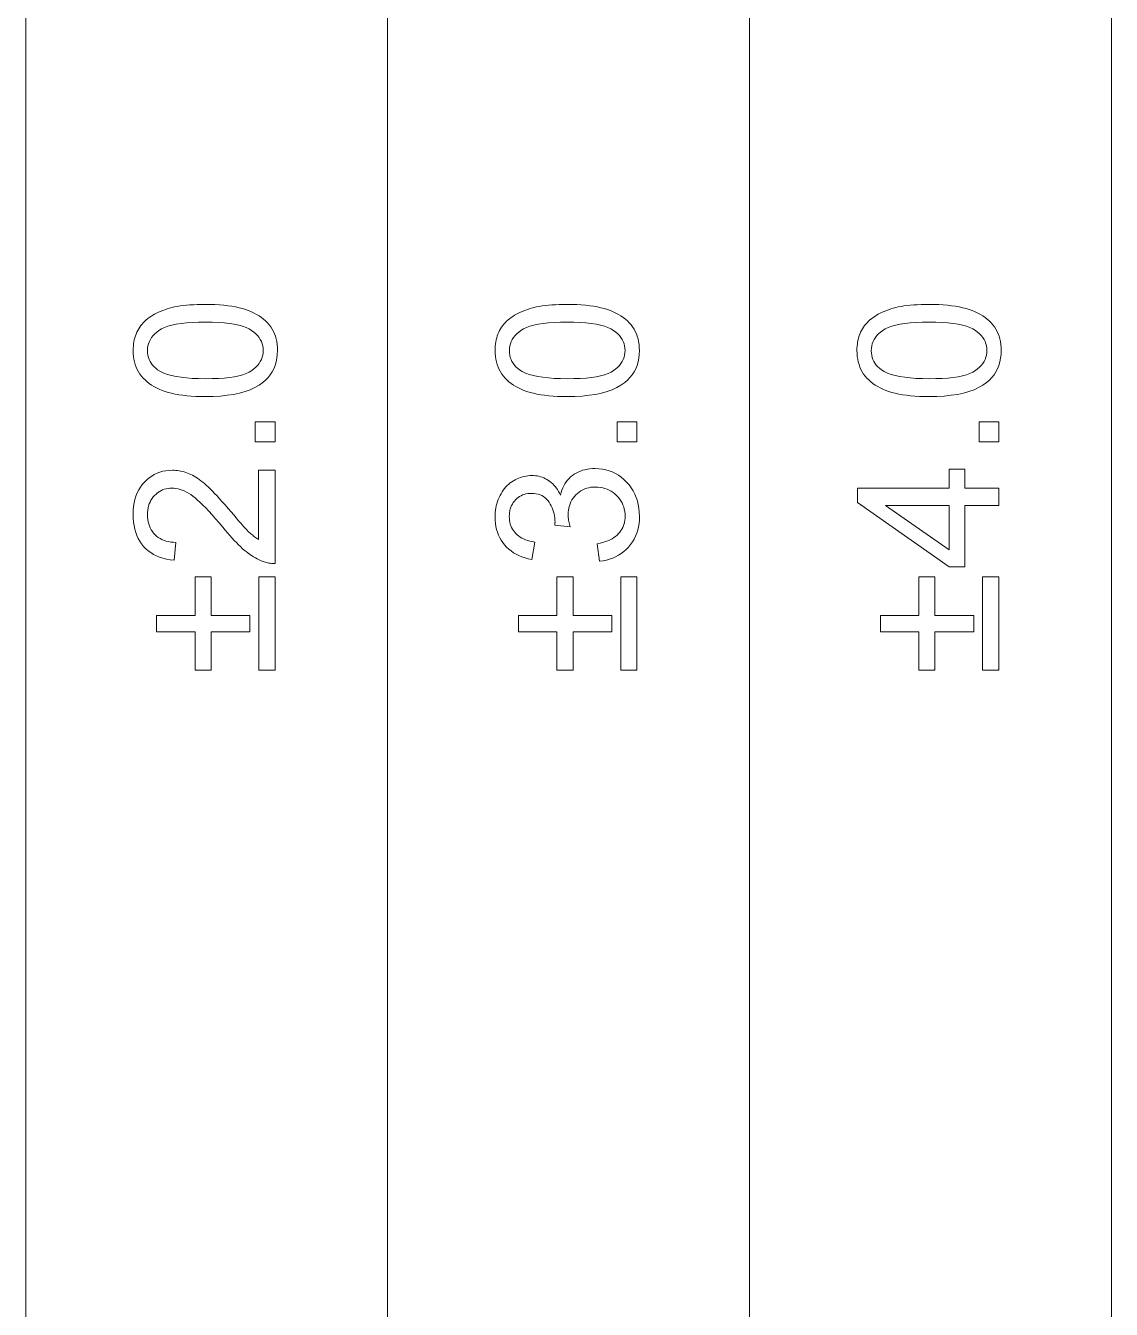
# Model space of a CAD drawing. Extents: x 23 to 417, y 3 to 294.
# Drawn here: x 194.95 to 202.63, y 25.7 to 34.78 of the extents above; entities that cross this region are included whole.
import ezdxf

# ---------------------------------------------------------------- set-up
doc = ezdxf.new("R2010")
doc.units = 0

msp = doc.modelspace()

# ---------------------------------------------------------------- linework, layer by layer
at = {"color": 7, "lineweight": 13}
for p, q in [((194.9522, 10.2717), (194.9522, 50.2717)), ((197.5129, 10.2717), (197.5129, 50.2717)), ((200.0736, 10.2717), (200.0736, 50.2717)), ((202.6344, 10.2717), (202.6344, 50.2717))]:
    msp.add_line(p, q, dxfattribs=at)
for points in [[(196.2237, 32.1571), (196.1889, 32.1575), (196.1555, 32.1586), (196.1235, 32.1604), (196.0929, 32.163), (196.0637, 32.1663), (196.0358, 32.1703), (196.0093, 32.175), (195.9843, 32.1805), (195.9606, 32.1867), (195.9382, 32.1936), (195.9171, 32.2013), (195.897, 32.2096), (195.8778, 32.2187), (195.8597, 32.2285), (195.8425, 32.239), (195.8263, 32.2502), (195.8111, 32.2621), (195.7969, 32.2747), (195.7837, 32.288), (195.7715, 32.3021), (195.7603, 32.3168), (195.7503, 32.3324), (195.7415, 32.3486), (195.7339, 32.3656), (195.7275, 32.3833), (195.7222, 32.4018), (195.7181, 32.421), (195.7151, 32.441), (195.7134, 32.4617), (195.7128, 32.4832), (195.7131, 32.4991), (195.7141, 32.5146), (195.7157, 32.5297), (195.718, 32.5444), (195.7209, 32.5587), (195.7245, 32.5727), (195.7287, 32.5862), (195.7335, 32.5993), (195.739, 32.612), (195.7452, 32.6244), (195.752, 32.6363), (195.7593, 32.6478), (195.7672, 32.6589), (195.7757, 32.6696), (195.7848, 32.6798), (195.7944, 32.6896), (195.8046, 32.699), (195.8154, 32.708), (195.8267, 32.7165), (195.8387, 32.7247), (195.8511, 32.7324), (195.8641, 32.7398), (195.8777, 32.7469), (195.8917, 32.7536), (195.9064, 32.76), (195.9215, 32.766), (195.9371, 32.7717), (195.9534, 32.777), (195.9701, 32.7821), (195.9874, 32.7867), (196.0055, 32.791), (196.0249, 32.7948), (196.0454, 32.7982), (196.0672, 32.8011), (196.0903, 32.8036), (196.1145, 32.8056), (196.14, 32.8072), (196.1667, 32.8083), (196.1946, 32.809), (196.2237, 32.8092), (196.2582, 32.8089), (196.2914, 32.8078), (196.3232, 32.806), (196.3536, 32.8035), (196.3827, 32.8002), (196.4105, 32.7962), (196.4368, 32.7915), (196.4619, 32.7861), (196.4855, 32.78), (196.5078, 32.7731), (196.5289, 32.7655), (196.5491, 32.7572), (196.5683, 32.7482), (196.5865, 32.7384), (196.6037, 32.728), (196.6199, 32.7168), (196.6351, 32.7049), (196.6494, 32.6923), (196.6626, 32.679), (196.6749, 32.665), (196.6861, 32.6502), (196.6962, 32.6347), (196.705, 32.6184), (196.7127, 32.6013), (196.7192, 32.5835), (196.7245, 32.565), (196.7286, 32.5457), (196.7316, 32.5256), (196.7334, 32.5048), (196.7339, 32.4832), (196.7329, 32.4549), (196.7298, 32.4278), (196.7246, 32.402), (196.7173, 32.3774), (196.708, 32.3541), (196.6966, 32.332), (196.6831, 32.3111), (196.6676, 32.2915), (196.65, 32.2732), (196.6303, 32.256), (196.6037, 32.2372), (196.5741, 32.2204), (196.5412, 32.2056), (196.5053, 32.1927), (196.4662, 32.1819), (196.424, 32.173), (196.3786, 32.166), (196.3301, 32.1611), (196.2785, 32.1581)], [(198.7844, 32.1571), (198.7496, 32.1575), (198.7162, 32.1586), (198.6842, 32.1604), (198.6536, 32.163), (198.6244, 32.1663), (198.5965, 32.1703), (198.5701, 32.175), (198.545, 32.1805), (198.5213, 32.1867), (198.4989, 32.1936), (198.4778, 32.2013), (198.4577, 32.2096), (198.4385, 32.2187), (198.4204, 32.2285), (198.4032, 32.239), (198.387, 32.2502), (198.3718, 32.2621), (198.3576, 32.2747), (198.3444, 32.288), (198.3322, 32.3021), (198.321, 32.3168), (198.3111, 32.3324), (198.3023, 32.3486), (198.2946, 32.3656), (198.2882, 32.3833), (198.2829, 32.4018), (198.2788, 32.421), (198.2759, 32.441), (198.2741, 32.4617), (198.2735, 32.4832), (198.2738, 32.4991), (198.2748, 32.5146), (198.2764, 32.5297), (198.2787, 32.5444), (198.2816, 32.5587), (198.2852, 32.5727), (198.2894, 32.5862), (198.2943, 32.5993), (198.2998, 32.612), (198.3059, 32.6244), (198.3127, 32.6363), (198.32, 32.6478), (198.3279, 32.6589), (198.3364, 32.6696), (198.3455, 32.6798), (198.3551, 32.6896), (198.3653, 32.699), (198.3761, 32.708), (198.3874, 32.7165), (198.3994, 32.7247), (198.4118, 32.7324), (198.4249, 32.7398), (198.4384, 32.7469), (198.4525, 32.7536), (198.4671, 32.76), (198.4822, 32.766), (198.4979, 32.7717), (198.5141, 32.777), (198.5308, 32.7821), (198.5481, 32.7867), (198.5662, 32.791), (198.5856, 32.7948), (198.6062, 32.7982), (198.628, 32.8011), (198.651, 32.8036), (198.6752, 32.8056), (198.7007, 32.8072), (198.7274, 32.8083), (198.7553, 32.809), (198.7844, 32.8092), (198.8189, 32.8089), (198.8521, 32.8078), (198.8839, 32.806), (198.9144, 32.8035), (198.9435, 32.8002), (198.9712, 32.7962), (198.9976, 32.7915), (199.0226, 32.7861), (199.0462, 32.78), (199.0685, 32.7731), (199.0897, 32.7655), (199.1098, 32.7572), (199.129, 32.7482), (199.1472, 32.7384), (199.1644, 32.728), (199.1806, 32.7168), (199.1958, 32.7049), (199.2101, 32.6923), (199.2234, 32.679), (199.2357, 32.665), (199.2469, 32.6502), (199.2569, 32.6347), (199.2657, 32.6184), (199.2734, 32.6013), (199.2799, 32.5835), (199.2852, 32.565), (199.2894, 32.5457), (199.2923, 32.5256), (199.2941, 32.5048), (199.2947, 32.4832), (199.2936, 32.4549), (199.2905, 32.4278), (199.2853, 32.402), (199.2781, 32.3774), (199.2687, 32.3541), (199.2573, 32.332), (199.2439, 32.3111), (199.2283, 32.2915), (199.2107, 32.2732), (199.191, 32.256), (199.1644, 32.2372), (199.1348, 32.2204), (199.102, 32.2056), (199.066, 32.1927), (199.0269, 32.1819), (198.9847, 32.173), (198.9393, 32.166), (198.8908, 32.1611), (198.8392, 32.1581)], [(201.3451, 32.1571), (201.3103, 32.1575), (201.2769, 32.1586), (201.2449, 32.1604), (201.2143, 32.163), (201.1851, 32.1663), (201.1572, 32.1703), (201.1308, 32.175), (201.1057, 32.1805), (201.082, 32.1867), (201.0596, 32.1936), (201.0385, 32.2013), (201.0184, 32.2096), (200.9992, 32.2187), (200.9811, 32.2285), (200.9639, 32.239), (200.9477, 32.2502), (200.9325, 32.2621), (200.9183, 32.2747), (200.9051, 32.288), (200.8929, 32.3021), (200.8817, 32.3168), (200.8717, 32.3324), (200.863, 32.3486), (200.8553, 32.3656), (200.8489, 32.3833), (200.8436, 32.4018), (200.8395, 32.421), (200.8366, 32.441), (200.8348, 32.4617), (200.8342, 32.4832), (200.8345, 32.4991), (200.8355, 32.5146), (200.8371, 32.5297), (200.8394, 32.5444), (200.8423, 32.5587), (200.8459, 32.5727), (200.8501, 32.5862), (200.8549, 32.5993), (200.8605, 32.612), (200.8666, 32.6244), (200.8734, 32.6363), (200.8807, 32.6478), (200.8886, 32.6589), (200.8971, 32.6696), (200.9062, 32.6798), (200.9158, 32.6896), (200.926, 32.699), (200.9368, 32.708), (200.9481, 32.7165), (200.9601, 32.7247), (200.9725, 32.7324), (200.9855, 32.7398), (200.9991, 32.7469), (201.0132, 32.7536), (201.0278, 32.76), (201.0429, 32.766), (201.0586, 32.7717), (201.0748, 32.777), (201.0915, 32.7821), (201.1088, 32.7867), (201.1269, 32.791), (201.1463, 32.7948), (201.1669, 32.7982), (201.1887, 32.8011), (201.2117, 32.8036), (201.2359, 32.8056), (201.2614, 32.8072), (201.2881, 32.8083), (201.316, 32.809), (201.3451, 32.8092), (201.3796, 32.8089), (201.4128, 32.8078), (201.4446, 32.806), (201.4751, 32.8035), (201.5042, 32.8002), (201.5319, 32.7962), (201.5583, 32.7915), (201.5833, 32.7861), (201.6069, 32.78), (201.6292, 32.7731), (201.6504, 32.7655), (201.6705, 32.7572), (201.6897, 32.7482), (201.7079, 32.7384), (201.7251, 32.728), (201.7413, 32.7168), (201.7565, 32.7049), (201.7708, 32.6923), (201.7841, 32.679), (201.7964, 32.665), (201.8076, 32.6502), (201.8176, 32.6347), (201.8264, 32.6184), (201.8341, 32.6013), (201.8406, 32.5835), (201.8459, 32.565), (201.8501, 32.5457), (201.853, 32.5256), (201.8548, 32.5048), (201.8554, 32.4832), (201.8543, 32.4549), (201.8512, 32.4278), (201.846, 32.402), (201.8388, 32.3774), (201.8294, 32.3541), (201.818, 32.332), (201.8046, 32.3111), (201.789, 32.2915), (201.7714, 32.2732), (201.7517, 32.256), (201.7251, 32.2372), (201.6955, 32.2204), (201.6627, 32.2056), (201.6267, 32.1927), (201.5876, 32.1819), (201.5454, 32.173), (201.5, 32.166), (201.4515, 32.1611), (201.3999, 32.1581)], [(196.2237, 32.2833), (196.2713, 32.2839), (196.3156, 32.2856), (196.3566, 32.2885), (196.3943, 32.2925), (196.4288, 32.2977), (196.4599, 32.3041), (196.4877, 32.3116), (196.5123, 32.3202), (196.5335, 32.33), (196.5515, 32.341), (196.567, 32.3528), (196.5808, 32.3651), (196.593, 32.378), (196.6036, 32.3914), (196.6126, 32.4053), (196.6199, 32.4198), (196.6257, 32.4349), (196.6297, 32.4504), (196.6322, 32.4665), (196.633, 32.4832), (196.6322, 32.4998), (196.6297, 32.5159), (196.6256, 32.5315), (196.6199, 32.5465), (196.6125, 32.561), (196.6035, 32.575), (196.5929, 32.5884), (196.5806, 32.6013), (196.5667, 32.6136), (196.5511, 32.6254), (196.5331, 32.6364), (196.5118, 32.6462), (196.4873, 32.6548), (196.4595, 32.6623), (196.4283, 32.6686), (196.394, 32.6738), (196.3563, 32.6779), (196.3154, 32.6807), (196.2712, 32.6825), (196.2237, 32.683), (196.176, 32.6825), (196.1316, 32.6807), (196.0905, 32.6779), (196.0527, 32.6738), (196.0182, 32.6686), (195.9871, 32.6623), (195.9592, 32.6548), (195.9347, 32.6462), (195.9135, 32.6364), (195.8956, 32.6254), (195.8802, 32.6136), (195.8664, 32.6012), (195.8542, 32.5883), (195.8437, 32.5748), (195.8347, 32.5607), (195.8274, 32.5461), (195.8217, 32.5308), (195.8177, 32.5151), (195.8152, 32.4987), (195.8144, 32.4818), (195.8152, 32.4652), (195.8173, 32.4494), (195.8209, 32.4341), (195.8259, 32.4196), (195.8323, 32.4058), (195.8402, 32.3926), (195.8495, 32.3801), (195.8603, 32.3683), (195.8725, 32.3572), (195.8861, 32.3468), (195.9059, 32.3347), (195.9288, 32.3239), (195.9548, 32.3144), (195.9839, 32.3062), (196.0162, 32.2992), (196.0515, 32.2935), (196.0899, 32.289), (196.1314, 32.2859), (196.176, 32.284)], [(198.7844, 32.2833), (198.832, 32.2839), (198.8763, 32.2856), (198.9173, 32.2885), (198.9551, 32.2925), (198.9895, 32.2977), (199.0206, 32.3041), (199.0484, 32.3116), (199.073, 32.3202), (199.0942, 32.33), (199.1122, 32.341), (199.1277, 32.3528), (199.1415, 32.3651), (199.1538, 32.378), (199.1644, 32.3914), (199.1733, 32.4053), (199.1807, 32.4198), (199.1864, 32.4349), (199.1904, 32.4504), (199.1929, 32.4665), (199.1937, 32.4832), (199.1929, 32.4998), (199.1904, 32.5159), (199.1863, 32.5315), (199.1806, 32.5465), (199.1732, 32.561), (199.1642, 32.575), (199.1536, 32.5884), (199.1413, 32.6013), (199.1274, 32.6136), (199.1118, 32.6254), (199.0938, 32.6364), (199.0726, 32.6462), (199.048, 32.6548), (199.0202, 32.6623), (198.9891, 32.6686), (198.9547, 32.6738), (198.917, 32.6779), (198.8761, 32.6807), (198.8319, 32.6825), (198.7844, 32.683), (198.7367, 32.6825), (198.6923, 32.6807), (198.6512, 32.6779), (198.6134, 32.6738), (198.5789, 32.6686), (198.5478, 32.6623), (198.5199, 32.6548), (198.4954, 32.6462), (198.4742, 32.6364), (198.4563, 32.6254), (198.4409, 32.6136), (198.4271, 32.6012), (198.4149, 32.5883), (198.4044, 32.5748), (198.3954, 32.5607), (198.3881, 32.5461), (198.3824, 32.5308), (198.3784, 32.5151), (198.376, 32.4987), (198.3752, 32.4818), (198.3759, 32.4652), (198.378, 32.4494), (198.3816, 32.4341), (198.3866, 32.4196), (198.3931, 32.4058), (198.4009, 32.3926), (198.4102, 32.3801), (198.421, 32.3683), (198.4332, 32.3572), (198.4468, 32.3468), (198.4666, 32.3347), (198.4895, 32.3239), (198.5155, 32.3144), (198.5447, 32.3062), (198.5769, 32.2992), (198.6122, 32.2935), (198.6506, 32.289), (198.6921, 32.2859), (198.7367, 32.284)], [(201.3451, 32.2833), (201.3927, 32.2839), (201.437, 32.2856), (201.478, 32.2885), (201.5158, 32.2925), (201.5502, 32.2977), (201.5813, 32.3041), (201.6091, 32.3116), (201.6337, 32.3202), (201.6549, 32.33), (201.6729, 32.341), (201.6884, 32.3528), (201.7022, 32.3651), (201.7145, 32.378), (201.7251, 32.3914), (201.734, 32.4053), (201.7414, 32.4198), (201.7471, 32.4349), (201.7511, 32.4504), (201.7536, 32.4665), (201.7544, 32.4832), (201.7536, 32.4998), (201.7511, 32.5159), (201.747, 32.5315), (201.7413, 32.5465), (201.7339, 32.561), (201.7249, 32.575), (201.7143, 32.5884), (201.702, 32.6013), (201.6881, 32.6136), (201.6725, 32.6254), (201.6545, 32.6364), (201.6333, 32.6462), (201.6087, 32.6548), (201.5809, 32.6623), (201.5498, 32.6686), (201.5154, 32.6738), (201.4777, 32.6779), (201.4368, 32.6807), (201.3926, 32.6825), (201.3451, 32.683), (201.2974, 32.6825), (201.253, 32.6807), (201.2119, 32.6779), (201.1741, 32.6738), (201.1396, 32.6686), (201.1085, 32.6623), (201.0806, 32.6548), (201.0561, 32.6462), (201.0349, 32.6364), (201.017, 32.6254), (201.0016, 32.6136), (200.9878, 32.6012), (200.9756, 32.5883), (200.9651, 32.5748), (200.9561, 32.5607), (200.9488, 32.5461), (200.9431, 32.5308), (200.9391, 32.5151), (200.9367, 32.4987), (200.9359, 32.4818), (200.9366, 32.4652), (200.9387, 32.4494), (200.9423, 32.4341), (200.9473, 32.4196), (200.9538, 32.4058), (200.9616, 32.3926), (200.9709, 32.3801), (200.9817, 32.3683), (200.9939, 32.3572), (201.0075, 32.3468), (201.0273, 32.3347), (201.0502, 32.3239), (201.0762, 32.3144), (201.1054, 32.3062), (201.1376, 32.2992), (201.1729, 32.2935), (201.2113, 32.289), (201.2528, 32.2859), (201.2974, 32.284)], [(196.7169, 31.8379), (196.5771, 31.8379), (196.5771, 31.9777), (196.7169, 31.9777)], [(199.2776, 31.8379), (199.1378, 31.8379), (199.1378, 31.9777), (199.2776, 31.9777)], [(201.8383, 31.8379), (201.6985, 31.8379), (201.6985, 31.9777), (201.8383, 31.9777)], [(196.5989, 31.6373), (196.7169, 31.6373), (196.7169, 30.9764), (196.7081, 30.9763), (196.6993, 30.9765), (196.6906, 30.9771), (196.682, 30.978), (196.6734, 30.9793), (196.6649, 30.9809), (196.6565, 30.9828), (196.6481, 30.9851), (196.6398, 30.9877), (196.6316, 30.9907), (196.6181, 30.996), (196.6047, 31.002), (196.5913, 31.0086), (196.5779, 31.0157), (196.5646, 31.0235), (196.5513, 31.0319), (196.5381, 31.0409), (196.5249, 31.0505), (196.5117, 31.0607), (196.4986, 31.0715), (196.4853, 31.0831), (196.4716, 31.0957), (196.4575, 31.1093), (196.4429, 31.1239), (196.428, 31.1395), (196.4127, 31.156), (196.3969, 31.1736), (196.3807, 31.1921), (196.3642, 31.2116), (196.3472, 31.2322), (196.321, 31.2637), (196.2959, 31.2931), (196.272, 31.3205), (196.2491, 31.3457), (196.2274, 31.3688), (196.2068, 31.3897), (196.1872, 31.4086), (196.1688, 31.4253), (196.1516, 31.44), (196.1354, 31.4525), (196.1198, 31.4634), (196.1045, 31.4731), (196.0893, 31.4817), (196.0742, 31.4892), (196.0594, 31.4955), (196.0447, 31.5006), (196.0302, 31.5046), (196.0159, 31.5075), (196.0017, 31.5092), (195.9877, 31.5098), (195.9733, 31.5093), (195.9594, 31.5077), (195.946, 31.5051), (195.933, 31.5014), (195.9204, 31.4967), (195.9083, 31.491), (195.8967, 31.4842), (195.8855, 31.4764), (195.8748, 31.4675), (195.8646, 31.4576), (195.855, 31.4469), (195.8465, 31.4355), (195.839, 31.4234), (195.8325, 31.4108), (195.827, 31.3975), (195.8224, 31.3836), (195.8189, 31.369), (195.8164, 31.3538), (195.8149, 31.338), (195.8144, 31.3215), (195.815, 31.3041), (195.8166, 31.2875), (195.8192, 31.2715), (195.823, 31.2563), (195.8277, 31.2417), (195.8336, 31.2279), (195.8405, 31.2148), (195.8485, 31.2023), (195.8575, 31.1906), (195.8676, 31.1796), (195.8787, 31.1695), (195.8906, 31.1605), (195.9032, 31.1524), (195.9167, 31.1455), (195.9311, 31.1396), (195.9462, 31.1347), (195.9622, 31.1309), (195.979, 31.1281), (195.9966, 31.1264), (196.015, 31.1257), (196.002, 30.9996), (195.9745, 31.0029), (195.9482, 31.0076), (195.9233, 31.0138), (195.8998, 31.0214), (195.8776, 31.0304), (195.8568, 31.0409), (195.8373, 31.0528), (195.8191, 31.0661), (195.8023, 31.0809), (195.7868, 31.0971), (195.7728, 31.1146), (195.7602, 31.1333), (195.7491, 31.1531), (195.7394, 31.174), (195.7313, 31.1962), (195.7246, 31.2195), (195.7195, 31.2439), (195.7158, 31.2695), (195.7135, 31.2963), (195.7128, 31.3242), (195.7136, 31.3524), (195.716, 31.3794), (195.72, 31.4052), (195.7256, 31.4298), (195.7327, 31.4532), (195.7415, 31.4754), (195.7519, 31.4963), (195.7639, 31.5161), (195.7774, 31.5347), (195.7926, 31.5521), (195.8089, 31.568), (195.826, 31.5823), (195.8439, 31.5949), (195.8626, 31.6058), (195.882, 31.615), (195.9021, 31.6226), (195.923, 31.6284), (195.9447, 31.6326), (195.9672, 31.6351), (195.9904, 31.636), (196.0024, 31.6357), (196.0143, 31.635), (196.0263, 31.6338), (196.0381, 31.6321), (196.0499, 31.6298), (196.0617, 31.6271), (196.0735, 31.6239), (196.0852, 31.6203), (196.0968, 31.6161), (196.1084, 31.6114), (196.1201, 31.6062), (196.1319, 31.6003), (196.1438, 31.5938), (196.1558, 31.5866), (196.1679, 31.5788), (196.1802, 31.5703), (196.1926, 31.5612), (196.2051, 31.5514), (196.2178, 31.541), (196.2305, 31.5299), (196.2438, 31.5178), (196.2581, 31.5041), (196.2733, 31.489), (196.2895, 31.4723), (196.3066, 31.4541), (196.3247, 31.4344), (196.3437, 31.4132), (196.3637, 31.3905), (196.3846, 31.3663), (196.4065, 31.3406), (196.4245, 31.3193), (196.4412, 31.2996), (196.4568, 31.2814), (196.4712, 31.2649), (196.4844, 31.2499), (196.4964, 31.2365), (196.5072, 31.2247), (196.5168, 31.2145), (196.5252, 31.2058), (196.5324, 31.1987), (196.539, 31.1926), (196.5456, 31.1866), (196.5522, 31.1809), (196.5589, 31.1754), (196.5655, 31.1701), (196.5722, 31.165), (196.5789, 31.1602), (196.5855, 31.1555), (196.5922, 31.1511), (196.5989, 31.1469)], [(199.0136, 30.9927), (198.9973, 31.1155), (199.0175, 31.12), (199.0367, 31.1252), (199.0546, 31.1309), (199.0714, 31.1372), (199.087, 31.1441), (199.1015, 31.1516), (199.1148, 31.1597), (199.1269, 31.1683), (199.1379, 31.1776), (199.1477, 31.1875), (199.1564, 31.1979), (199.1642, 31.2087), (199.1711, 31.22), (199.1771, 31.2317), (199.1822, 31.2438), (199.1863, 31.2564), (199.1896, 31.2695), (199.1919, 31.283), (199.1932, 31.2969), (199.1937, 31.3113), (199.1931, 31.3283), (199.1913, 31.3449), (199.1883, 31.3608), (199.1841, 31.3763), (199.1787, 31.3912), (199.1721, 31.4055), (199.1643, 31.4194), (199.1553, 31.4327), (199.1451, 31.4454), (199.1337, 31.4576), (199.1214, 31.4689), (199.1085, 31.4791), (199.0951, 31.488), (199.0811, 31.4958), (199.0665, 31.5024), (199.0513, 31.5077), (199.0356, 31.5119), (199.0193, 31.5149), (199.0024, 31.5167), (198.985, 31.5173), (198.9684, 31.5167), (198.9523, 31.5151), (198.9369, 31.5123), (198.9221, 31.5085), (198.9078, 31.5035), (198.8941, 31.4974), (198.8811, 31.4902), (198.8686, 31.4819), (198.8568, 31.4725), (198.8455, 31.462), (198.835, 31.4507), (198.8257, 31.4387), (198.8175, 31.4262), (198.8103, 31.413), (198.8043, 31.3993), (198.7993, 31.3849), (198.7955, 31.37), (198.7928, 31.3544), (198.7911, 31.3383), (198.7906, 31.3215), (198.7907, 31.3144), (198.7911, 31.3069), (198.7918, 31.2991), (198.7927, 31.291), (198.794, 31.2825), (198.7955, 31.2736), (198.7972, 31.2645), (198.7993, 31.2549), (198.8016, 31.2451), (198.8042, 31.2349), (198.6964, 31.2485), (198.6967, 31.2509), (198.6969, 31.2533), (198.6971, 31.2555), (198.6973, 31.2576), (198.6974, 31.2596), (198.6976, 31.2615), (198.6977, 31.2634), (198.6977, 31.2651), (198.6978, 31.2668), (198.6978, 31.2683), (198.6974, 31.2838), (198.6962, 31.2991), (198.6941, 31.314), (198.6912, 31.3286), (198.6876, 31.3428), (198.6831, 31.3568), (198.6777, 31.3705), (198.6716, 31.3838), (198.6646, 31.3968), (198.6569, 31.4095), (198.6482, 31.4214), (198.6387, 31.4321), (198.6283, 31.4415), (198.617, 31.4497), (198.6049, 31.4566), (198.5918, 31.4622), (198.5778, 31.4666), (198.563, 31.4698), (198.5473, 31.4716), (198.5307, 31.4723), (198.5174, 31.4718), (198.5046, 31.4704), (198.4922, 31.4682), (198.4804, 31.465), (198.4689, 31.4608), (198.458, 31.4558), (198.4475, 31.4499), (198.4375, 31.443), (198.4279, 31.4353), (198.4188, 31.4266), (198.4104, 31.4172), (198.4028, 31.4072), (198.3962, 31.3968), (198.3904, 31.3857), (198.3855, 31.3742), (198.3816, 31.3621), (198.3784, 31.3496), (198.3762, 31.3364), (198.3749, 31.3228), (198.3745, 31.3086), (198.3749, 31.2945), (198.3763, 31.2809), (198.3785, 31.2677), (198.3817, 31.2551), (198.3857, 31.2429), (198.3907, 31.2312), (198.3965, 31.22), (198.4033, 31.2092), (198.4109, 31.199), (198.4195, 31.1892), (198.4289, 31.18), (198.4393, 31.1715), (198.4505, 31.1636), (198.4627, 31.1564), (198.4758, 31.15), (198.4897, 31.1442), (198.5046, 31.1391), (198.5203, 31.1346), (198.537, 31.1309), (198.5546, 31.1278), (198.5327, 31.005), (198.5086, 31.0101), (198.4855, 31.0163), (198.4636, 31.0237), (198.4428, 31.0322), (198.4232, 31.0418), (198.4046, 31.0527), (198.3871, 31.0646), (198.3708, 31.0777), (198.3555, 31.0919), (198.3414, 31.1073), (198.3285, 31.1237), (198.317, 31.1408), (198.3068, 31.1587), (198.2979, 31.1774), (198.2905, 31.1969), (198.2844, 31.2171), (198.2796, 31.2381), (198.2762, 31.2599), (198.2742, 31.2825), (198.2735, 31.3058), (198.2739, 31.3221), (198.2749, 31.3381), (198.2767, 31.3538), (198.2791, 31.3692), (198.2823, 31.3844), (198.2862, 31.3994), (198.2907, 31.4141), (198.296, 31.4285), (198.302, 31.4427), (198.3086, 31.4566), (198.3159, 31.47), (198.3237, 31.4828), (198.332, 31.495), (198.3408, 31.5065), (198.3502, 31.5174), (198.36, 31.5276), (198.3704, 31.5372), (198.3812, 31.5461), (198.3926, 31.5543), (198.4045, 31.562), (198.4167, 31.5689), (198.4291, 31.5751), (198.4416, 31.5806), (198.4543, 31.5853), (198.4671, 31.5893), (198.48, 31.5926), (198.4931, 31.5952), (198.5064, 31.597), (198.5198, 31.5981), (198.5334, 31.5985), (198.5462, 31.5981), (198.5589, 31.5971), (198.5712, 31.5953), (198.5834, 31.5929), (198.5953, 31.5898), (198.607, 31.5859), (198.6184, 31.5814), (198.6297, 31.5762), (198.6407, 31.5703), (198.6514, 31.5637), (198.6618, 31.5564), (198.6718, 31.5484), (198.6814, 31.5398), (198.6905, 31.5305), (198.6992, 31.5205), (198.7074, 31.5099), (198.7152, 31.4986), (198.7226, 31.4866), (198.7295, 31.474), (198.736, 31.4607), (198.7405, 31.478), (198.7459, 31.4946), (198.7522, 31.5103), (198.7594, 31.5253), (198.7675, 31.5395), (198.7764, 31.5528), (198.7862, 31.5654), (198.7969, 31.5772), (198.8085, 31.5882), (198.8209, 31.5985), (198.8341, 31.6078), (198.848, 31.6161), (198.8625, 31.6235), (198.8777, 31.6299), (198.8935, 31.6353), (198.9099, 31.6397), (198.927, 31.6432), (198.9448, 31.6456), (198.9632, 31.6471), (198.9822, 31.6476), (199.008, 31.6466), (199.033, 31.6438), (199.0572, 31.639), (199.0806, 31.6323), (199.1032, 31.6237), (199.125, 31.6132), (199.146, 31.6008), (199.1663, 31.5865), (199.1857, 31.5702), (199.2043, 31.5521), (199.2216, 31.5325), (199.2371, 31.5119), (199.2507, 31.4902), (199.2626, 31.4676), (199.2726, 31.444), (199.2808, 31.4193), (199.2871, 31.3937), (199.2917, 31.367), (199.2944, 31.3393), (199.2953, 31.3106), (199.2946, 31.2847), (199.2922, 31.2597), (199.2883, 31.2356), (199.2828, 31.2124), (199.2757, 31.1901), (199.2671, 31.1687), (199.2569, 31.1482), (199.2451, 31.1286), (199.2318, 31.1098), (199.2169, 31.092), (199.2007, 31.0753), (199.1837, 31.0602), (199.1656, 31.0465), (199.1467, 31.0344), (199.1268, 31.0237), (199.1061, 31.0145), (199.0843, 31.0068), (199.0617, 31.0006), (199.0381, 30.9959)], [(201.8383, 31.3856), (201.5989, 31.3856), (201.5989, 30.9518), (201.4863, 30.9518), (200.8383, 31.4082), (200.8383, 31.5084), (201.4863, 31.5084), (201.4863, 31.6435), (201.5989, 31.6435), (201.5989, 31.5084), (201.8383, 31.5084)], [(201.4863, 31.3856), (201.0354, 31.3856), (201.4863, 31.0725)], [(196.5395, 30.4927), (196.2646, 30.4927), (196.2646, 30.2206), (196.1507, 30.2206), (196.1507, 30.4927), (195.8786, 30.4927), (195.8786, 30.6087), (196.1507, 30.6087), (196.1507, 30.8809), (196.2646, 30.8809), (196.2646, 30.6087), (196.5395, 30.6087)], [(196.7169, 30.8809), (196.7169, 30.2206), (196.6023, 30.2206), (196.6023, 30.8809)], [(199.1003, 30.4927), (198.8253, 30.4927), (198.8253, 30.2206), (198.7114, 30.2206), (198.7114, 30.4927), (198.4393, 30.4927), (198.4393, 30.6087), (198.7114, 30.6087), (198.7114, 30.8809), (198.8253, 30.8809), (198.8253, 30.6087), (199.1003, 30.6087)], [(199.2776, 30.8809), (199.2776, 30.2206), (199.163, 30.2206), (199.163, 30.8809)], [(201.6609, 30.4927), (201.386, 30.4927), (201.386, 30.2206), (201.2721, 30.2206), (201.2721, 30.4927), (201, 30.4927), (201, 30.6087), (201.2721, 30.6087), (201.2721, 30.8809), (201.386, 30.8809), (201.386, 30.6087), (201.6609, 30.6087)], [(201.8383, 30.8809), (201.8383, 30.2206), (201.7237, 30.2206), (201.7237, 30.8809)]]:
    msp.add_lwpolyline(points, close=True, dxfattribs=at)

doc.saveas('drawing.dxf')
